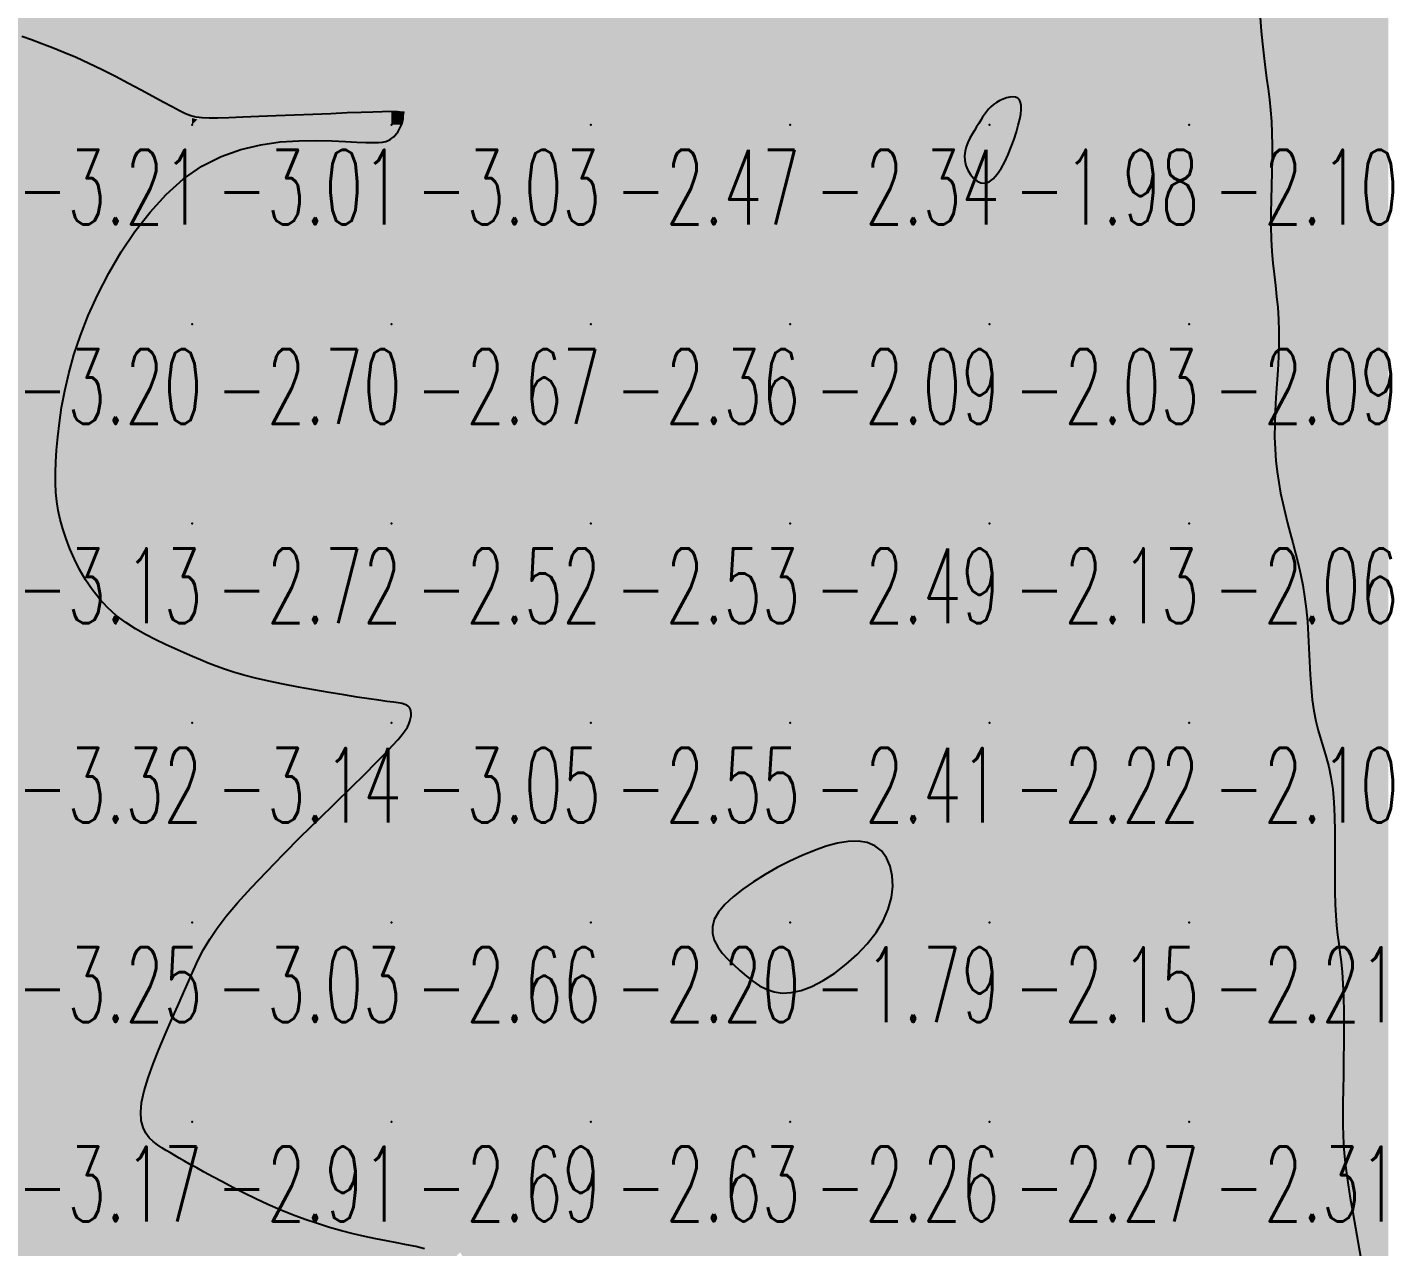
# Model space of a CAD drawing. Header units: millimetres. Extents: x 88261 to 90953, y 390274 to 392322.
# Drawn here: x 90382 to 90450.1, y 390961 to 391022.1 of the extents above; entities that cross this region are included whole.
import ezdxf
from ezdxf.enums import TextEntityAlignment as Align

# ---------------------------------------------------------------- set-up
doc = ezdxf.new("R2010")
doc.units = ezdxf.units.MM
doc.header["$LTSCALE"] = 25
for name, color, linetype in [('CN_03_00', 7, 'Continuous'), ('COTEAlt', 7, 'Continuous'), ('TN_COLORIAGE', 7, 'Continuous')]:
    doc.layers.add(name, color=color, linetype=linetype)
doc.styles.add('Simplex 1.0', font='Simplex.shx', dxfattribs={"width": 0.99, "height": 2.5})
doc.styles.get("Standard").update_dxf_attribs({"font": 'times.ttf'})

# ---------------------------------------------------------------- blocks, each defined once
blk = doc.blocks.new('COTE')
at = {"color": 0}
blk.add_point((0, 0), dxfattribs=at)
at = {"layer": 'COTEAlt'}
blk.add_attdef('ALT', text='', height=3.75, dxfattribs=at).set_placement((1.25, -1.25), align=Align.TOP_LEFT)

msp = doc.modelspace()

# ---------------------------------------------------------------- linework, layer by layer
at = {"layer": 'CN_03_00', "flags": 128}
for points, elevation in [([(90443.812, 391022.617), (90443.866, 391021.942), (90443.926, 391021.297), (90443.993, 391020.692), (90444.065, 391020.121), (90444.138, 391019.574), (90444.21, 391019.039), (90444.276, 391018.506), (90444.333, 391017.966), (90444.377, 391017.407), (90444.405, 391016.818), (90444.415, 391016.194), (90444.41, 391015.54), (90444.397, 391014.864), (90444.378, 391014.177), (90444.361, 391013.488), (90444.35, 391012.805), (90444.35, 391012.139), (90444.367, 391011.498), (90444.403, 391010.889), (90444.454, 391010.307), (90444.515, 391009.742), (90444.58, 391009.186), (90444.643, 391008.632), (90444.698, 391008.07), (90444.738, 391007.493), (90444.758, 391006.891), (90444.754, 391006.259), (90444.731, 391005.602), (90444.695, 391004.929), (90444.651, 391004.246), (90444.608, 391003.563), (90444.571, 391002.886), (90444.547, 391002.225), (90444.541, 391001.586), (90444.56, 391000.975), (90444.602, 391000.392), (90444.664, 390999.832), (90444.745, 390999.292), (90444.84, 390998.769), (90444.949, 390998.257), (90445.068, 390997.755), (90445.194, 390997.258), (90445.326, 390996.763), (90445.46, 390996.265), (90445.592, 390995.76), (90445.72, 390995.243), (90445.84, 390994.71), (90445.95, 390994.156), (90446.045, 390993.577), (90446.123, 390992.968), (90446.182, 390992.328), (90446.226, 390991.665), (90446.261, 390990.991), (90446.293, 390990.316), (90446.328, 390989.653), (90446.371, 390989.012), (90446.428, 390988.405), (90446.506, 390987.843), (90446.608, 390987.333), (90446.728, 390986.863), (90446.86, 390986.416), (90446.998, 390985.974), (90447.133, 390985.521), (90447.258, 390985.04), (90447.368, 390984.514), (90447.454, 390983.925), (90447.512, 390983.264), (90447.546, 390982.544), (90447.561, 390981.787), (90447.564, 390981.011), (90447.561, 390980.238), (90447.557, 390979.488), (90447.559, 390978.782), (90447.573, 390978.14), (90447.603, 390977.575), (90447.646, 390977.073), (90447.699, 390976.611), (90447.758, 390976.169), (90447.818, 390975.724), (90447.875, 390975.255), (90447.926, 390974.739), (90447.966, 390974.155), (90447.992, 390973.489), (90448.007, 390972.755), (90448.011, 390971.976), (90448.008, 390971.174), (90447.999, 390970.37), (90447.988, 390969.588), (90447.976, 390968.849), (90447.966, 390968.176), (90447.961, 390967.584), (90447.962, 390967.057), (90447.972, 390966.575), (90447.993, 390966.116), (90448.027, 390965.657), (90448.076, 390965.178), (90448.143, 390964.657), (90448.229, 390964.071), (90448.336, 390963.407), (90448.459, 390962.681), (90448.593, 390961.918), (90448.73, 390961.141), (90448.866, 390960.376)], -2), ([(90401.913, 390960.867), (90401.469, 390960.974), (90401.003, 390961.07), (90400.514, 390961.163), (90400.001, 390961.26), (90399.466, 390961.367), (90398.911, 390961.487), (90398.337, 390961.621), (90397.749, 390961.771), (90397.147, 390961.939), (90396.536, 390962.127), (90395.917, 390962.335), (90395.293, 390962.567), (90394.669, 390962.821), (90394.049, 390963.093), (90393.442, 390963.376), (90392.856, 390963.663), (90392.297, 390963.946), (90391.773, 390964.221), (90391.291, 390964.479), (90390.86, 390964.713), (90390.483, 390964.92), (90390.155, 390965.101), (90389.867, 390965.262), (90389.611, 390965.408), (90389.379, 390965.544), (90389.162, 390965.674), (90388.953, 390965.803), (90388.741, 390965.938), (90388.523, 390966.082), (90388.307, 390966.245), (90388.105, 390966.439), (90387.929, 390966.672), (90387.791, 390966.955), (90387.702, 390967.298), (90387.675, 390967.712), (90387.722, 390968.206), (90387.85, 390968.786), (90388.047, 390969.436), (90388.3, 390970.138), (90388.59, 390970.87), (90388.904, 390971.613), (90389.226, 390972.347), (90389.539, 390973.051), (90389.829, 390973.708), (90390.085, 390974.302), (90390.323, 390974.847), (90390.563, 390975.363), (90390.827, 390975.871), (90391.134, 390976.39), (90391.507, 390976.941), (90391.965, 390977.543), (90392.53, 390978.216), (90393.213, 390978.974), (90393.992, 390979.797), (90394.836, 390980.661), (90395.712, 390981.539), (90396.589, 390982.405), (90397.436, 390983.235), (90398.221, 390984.001), (90398.912, 390984.679), (90399.485, 390985.249), (90399.946, 390985.719), (90400.309, 390986.101), (90400.586, 390986.41), (90400.793, 390986.659), (90400.942, 390986.862), (90401.047, 390987.032), (90401.12, 390987.184), (90401.175, 390987.328), (90401.212, 390987.465), (90401.233, 390987.595), (90401.237, 390987.715), (90401.225, 390987.824), (90401.198, 390987.922), (90401.155, 390988.006), (90401.096, 390988.075), (90401.021, 390988.13), (90400.919, 390988.173), (90400.78, 390988.209), (90400.593, 390988.243), (90400.345, 390988.279), (90400.026, 390988.322), (90399.625, 390988.376), (90399.13, 390988.446), (90398.536, 390988.535), (90397.862, 390988.642), (90397.129, 390988.764), (90396.363, 390988.897), (90395.587, 390989.039), (90394.825, 390989.187), (90394.1, 390989.337), (90393.437, 390989.487), (90392.852, 390989.634), (90392.336, 390989.781), (90391.875, 390989.929), (90391.453, 390990.079), (90391.055, 390990.235), (90390.666, 390990.398), (90390.27, 390990.571), (90389.852, 390990.756), (90389.401, 390990.954), (90388.923, 390991.17), (90388.426, 390991.407), (90387.921, 390991.668), (90387.416, 390991.957), (90386.923, 390992.277), (90386.45, 390992.632), (90386.006, 390993.026), (90385.6, 390993.46), (90385.232, 390993.928), (90384.901, 390994.421), (90384.607, 390994.931), (90384.347, 390995.449), (90384.122, 390995.966), (90383.93, 390996.475), (90383.77, 390996.968), (90383.641, 390997.438), (90383.542, 390997.893), (90383.47, 390998.344), (90383.423, 390998.803), (90383.4, 390999.28), (90383.4, 390999.785), (90383.42, 391000.331), (90383.458, 391000.927), (90383.514, 391001.582), (90383.595, 391002.297), (90383.709, 391003.068), (90383.863, 391003.892), (90384.066, 391004.769), (90384.325, 391005.694), (90384.65, 391006.666), (90385.046, 391007.682), (90385.521, 391008.736), (90386.073, 391009.806), (90386.696, 391010.867), (90387.387, 391011.895), (90388.142, 391012.864), (90388.957, 391013.748), (90389.826, 391014.524), (90390.747, 391015.165), (90391.711, 391015.654), (90392.7, 391016.005), (90393.693, 391016.239), (90394.667, 391016.378), (90395.601, 391016.441), (90396.474, 391016.452), (90397.263, 391016.43), (90397.948, 391016.397), (90398.512, 391016.371), (90398.965, 391016.355), (90399.321, 391016.35), (90399.596, 391016.357), (90399.805, 391016.374), (90399.963, 391016.403), (90400.084, 391016.444), (90400.184, 391016.498), (90400.276, 391016.563), (90400.361, 391016.639), (90400.44, 391016.723), (90400.513, 391016.814), (90400.579, 391016.91), (90400.638, 391017.008), (90400.691, 391017.107), (90400.736, 391017.205), (90400.774, 391017.299), (90400.804, 391017.389), (90400.825, 391017.475), (90400.838, 391017.555), (90400.841, 391017.628), (90400.834, 391017.693), (90400.816, 391017.751), (90400.787, 391017.799), (90400.743, 391017.838), (90400.671, 391017.867), (90400.554, 391017.886), (90400.377, 391017.897), (90400.123, 391017.9), (90399.776, 391017.894), (90399.32, 391017.88), (90398.738, 391017.859), (90398.023, 391017.831), (90397.203, 391017.797), (90396.314, 391017.761), (90395.392, 391017.722), (90394.472, 391017.684), (90393.592, 391017.648), (90392.788, 391017.616), (90392.095, 391017.59), (90391.539, 391017.573), (90391.1, 391017.568), (90390.75, 391017.582), (90390.456, 391017.621), (90390.191, 391017.691), (90389.922, 391017.796), (90389.62, 391017.942), (90389.256, 391018.136), (90388.806, 391018.379), (90388.28, 391018.664), (90387.693, 391018.98), (90387.063, 391019.313), (90386.405, 391019.655), (90385.736, 391019.992), (90385.073, 391020.314), (90384.432, 391020.61), (90383.825, 391020.871), (90383.253, 391021.101), (90382.713, 391021.306), (90382.2, 391021.494), (90381.71, 391021.671)], -3)]:
    msp.add_lwpolyline(points, dxfattribs=dict(at, elevation=elevation))
at = {"layer": 'CN_03_00', "elevation": -2, "flags": 128}
for points in [[(90431.686, 391017.215), (90431.759, 391017.514), (90431.808, 391017.778), (90431.832, 391018.008), (90431.831, 391018.202), (90431.802, 391018.361), (90431.746, 391018.484), (90431.662, 391018.571), (90431.549, 391018.621), (90431.414, 391018.638), (90431.261, 391018.626), (90431.097, 391018.588), (90430.927, 391018.528), (90430.758, 391018.45), (90430.595, 391018.357), (90430.445, 391018.253), (90430.312, 391018.142), (90430.194, 391018.023), (90430.087, 391017.896), (90429.988, 391017.762), (90429.893, 391017.618), (90429.799, 391017.466), (90429.702, 391017.304), (90429.598, 391017.133), (90429.486, 391016.952), (90429.371, 391016.761), (90429.26, 391016.562), (90429.16, 391016.353), (90429.078, 391016.137), (90429.02, 391015.913), (90428.994, 391015.681), (90429.006, 391015.443), (90429.062, 391015.2), (90429.157, 391014.963), (90429.286, 391014.745), (90429.442, 391014.558), (90429.62, 391014.415), (90429.814, 391014.328), (90430.017, 391014.31), (90430.224, 391014.373), (90430.429, 391014.525), (90430.63, 391014.755), (90430.823, 391015.048), (90431.006, 391015.386), (90431.177, 391015.755), (90431.333, 391016.137), (90431.471, 391016.519), (90431.59, 391016.882), (90431.686, 391017.215)], [(90416.343, 390977.021), (90416.348, 390976.673), (90416.442, 390976.338), (90416.611, 390976.013), (90416.839, 390975.7), (90417.112, 390975.396), (90417.413, 390975.102), (90417.729, 390974.816), (90418.047, 390974.541), (90418.371, 390974.286), (90418.706, 390974.062), (90419.06, 390973.881), (90419.439, 390973.755), (90419.85, 390973.695), (90420.298, 390973.714), (90420.791, 390973.822), (90421.33, 390974.027), (90421.9, 390974.322), (90422.483, 390974.695), (90423.059, 390975.134), (90423.609, 390975.627), (90424.114, 390976.161), (90424.553, 390976.726), (90424.91, 390977.31), (90425.167, 390977.9), (90425.325, 390978.483), (90425.391, 390979.046), (90425.368, 390979.575), (90425.262, 390980.057), (90425.077, 390980.477), (90424.818, 390980.824), (90424.491, 390981.083), (90424.1, 390981.244), (90423.654, 390981.313), (90423.158, 390981.299), (90422.622, 390981.211), (90422.053, 390981.058), (90421.458, 390980.85), (90420.845, 390980.595), (90420.222, 390980.303), (90419.598, 390979.982), (90418.987, 390979.638), (90418.404, 390979.277), (90417.864, 390978.902), (90417.383, 390978.52), (90416.975, 390978.136), (90416.657, 390977.755), (90416.442, 390977.382), (90416.343, 390977.021)]]:
    msp.add_lwpolyline(points, close=True, dxfattribs=at)
at = {"layer": 'TN_COLORIAGE', "color": 111}
for points in [[(90380.249, 391022.033, -2.66), (90384.023, 391021.014, -2.66), (90380.249, 391027.239, -2.66), (90390.249, 391027.239, -2.66)], [(90390.249, 391017.573, -2.66), (90384.023, 391021.014, -2.66), (90390.249, 391027.239, -2.66)], [(90390.249, 391017.573, -2.576), (90390.518, 391017.509, -2.576), (90390.249, 391027.239, -2.576), (90400.249, 391027.239, -2.576)], [(90390.518, 391017.509, -2.576), (90400.249, 391017.935, -2.576), (90400.249, 391027.239, -2.576)], [(90400.249, 391017.935, -2.556), (90400.915, 391017.905, -2.556), (90400.249, 391027.239, -2.556), (90410.249, 391027.239, -2.556)], [(90400.915, 391017.905, -2.47), (90400.813, 391017.239, -2.47), (90410.249, 391027.239, -2.47), (90410.249, 391017.239, -2.47)], [(90410.249, 391027.239, -2.35), (90410.249, 391017.239, -2.35), (90420.249, 391027.239, -2.35)], [(90410.249, 391017.239, -2.35), (90420.249, 391017.239, -2.35), (90420.249, 391027.239, -2.35)], [(90420.249, 391027.239, -2.159), (90420.249, 391017.239, -2.159), (90430.249, 391027.239, -2.159)], [(90420.249, 391017.239, -2), (90429.705, 391017.239, -2), (90430.249, 391027.239, -2), (90430.249, 391018.329, -2)], [(90430.249, 391027.239, -2), (90430.249, 391018.329, -2), (90440.249, 391027.239, -2), (90431.973, 391018.964, -2)], [(90440.249, 391017.239, -2), (90431.83, 391017.239, -2), (90440.249, 391027.239, -2), (90431.973, 391018.964, -2)], [(90440.249, 391017.239, -2), (90443.835, 391020.826, -2), (90440.249, 391027.239, -2), (90443.599, 391027.239, -2)], [(90443.835, 391020.826, -2.104), (90444.615, 391017.239, -2.104), (90440.249, 391017.239, -2.104)], [(90400.249, 391007.239, -2.47), (90410.249, 391007.239, -2.47), (90410.249, 391017.239, -2.47)], [(90400.249, 391016.365, -2.47), (90400.813, 391017.239, -2.47), (90400.249, 391007.239, -2.47), (90410.249, 391017.239, -2.47)], [(90410.249, 391007.239, -2.339), (90420.249, 391007.239, -2.339), (90420.249, 391017.239, -2.339)], [(90410.249, 391017.239, -2.339), (90410.249, 391007.239, -2.339), (90420.249, 391017.239, -2.339)], [(90420.249, 391017.239, -2), (90429.705, 391017.239, -2), (90420.249, 391007.239, -2), (90428.521, 391015.511, -2)], [(90430.249, 391007.239, -2.104), (90440.249, 391007.239, -2.104), (90440.249, 391017.239, -2.104)], [(90440.249, 391017.239, -2), (90431.83, 391017.239, -2), (90430.249, 391007.239, -2), (90430.249, 391013.371, -2)], [(90440.249, 391017.239, -2), (90444.615, 391017.239, -2), (90440.249, 391007.239, -2), (90444.137, 391011.128, -2)], [(90390.249, 391016.865, -2.698), (90384.187, 391007.239, -2.698), (90390.249, 391007.239, -2.698)], [(90390.249, 391016.865, -2.698), (90399.298, 391016.288, -2.698), (90390.249, 391007.239, -2.698)], [(90399.298, 391016.288, -2.669), (90400.249, 391016.365, -2.669), (90390.249, 391007.239, -2.669), (90400.249, 391007.239, -2.669)], [(90420.249, 391007.239, -2), (90428.521, 391015.511, -2), (90430.249, 391007.239, -2), (90430.249, 391013.371, -2)], [(90444.137, 391011.128, -2.085), (90445.036, 391007.239, -2.085), (90440.249, 391007.239, -2.085)], [(90383.439, 390997.239, -2.698), (90383.28, 391000.271, -2.698), (90390.249, 390997.239, -2.698), (90390.249, 391007.239, -2.698)], [(90383.28, 391000.271, -2.698), (90384.187, 391007.239, -2.698), (90390.249, 391007.239, -2.698)], [(90390.249, 390997.239, -2.669), (90400.249, 390997.239, -2.669), (90400.249, 391007.239, -2.669)], [(90390.249, 391007.239, -2.669), (90390.249, 390997.239, -2.669), (90400.249, 391007.239, -2.669)], [(90400.249, 391007.239, -2.357), (90400.249, 390997.239, -2.357), (90410.249, 391007.239, -2.357)], [(90400.249, 390997.239, -2.357), (90410.249, 390997.239, -2.357), (90410.249, 391007.239, -2.357)], [(90410.249, 390997.239, -2.093), (90420.249, 390997.239, -2.093), (90420.249, 391007.239, -2.093)], [(90410.249, 391007.239, -2.093), (90410.249, 390997.239, -2.093), (90420.249, 391007.239, -2.093)], [(90420.249, 390997.239, -2.031), (90430.249, 390997.239, -2.031), (90430.249, 391007.239, -2.031)], [(90420.249, 391007.239, -2.031), (90420.249, 390997.239, -2.031), (90430.249, 391007.239, -2.031)], [(90430.249, 390997.239, -2.085), (90440.249, 390997.239, -2.085), (90440.249, 391007.239, -2.085)], [(90430.249, 391007.239, -2.085), (90430.249, 390997.239, -2.085), (90440.249, 391007.239, -2.085)], [(90440.249, 391007.239, -2), (90445.036, 391007.239, -2), (90440.249, 390997.239, -2), (90444.268, 391001.259, -2)], [(90444.268, 391001.259, -2.062), (90445.139, 390997.239, -2.062), (90440.249, 390997.239, -2.062)], [(90383.439, 390997.239, -2.72), (90385.587, 390992.577, -2.72), (90390.249, 390997.239, -2.72)], [(90390.249, 390990.609, -2.72), (90385.587, 390992.577, -2.72), (90390.249, 390997.239, -2.72)], [(90390.249, 390990.609, -2.519), (90392.531, 390989.521, -2.519), (90390.249, 390997.239, -2.519), (90400.249, 390997.239, -2.519)], [(90400.249, 390988.227, -2.519), (90392.531, 390989.521, -2.519), (90400.249, 390997.239, -2.519)], [(90401.256, 390988.247, -2.519), (90400.249, 390988.227, -2.519), (90410.249, 390997.239, -2.519), (90400.249, 390997.239, -2.519)], [(90401.304, 390987.239, -2.529), (90401.256, 390988.247, -2.529), (90410.249, 390987.239, -2.529), (90410.249, 390997.239, -2.529)], [(90410.249, 390997.239, -2.485), (90410.249, 390987.239, -2.485), (90420.249, 390997.239, -2.485)], [(90410.249, 390987.239, -2.485), (90420.249, 390987.239, -2.485), (90420.249, 390997.239, -2.485)], [(90420.249, 390997.239, -2.133), (90420.249, 390987.239, -2.133), (90430.249, 390997.239, -2.133)], [(90420.249, 390987.239, -2.133), (90430.249, 390987.239, -2.133), (90430.249, 390997.239, -2.133)], [(90430.249, 390997.239, -2.062), (90430.249, 390987.239, -2.062), (90440.249, 390997.239, -2.062)], [(90430.249, 390987.239, -2.062), (90440.249, 390987.239, -2.062), (90440.249, 390997.239, -2.062)], [(90440.249, 390987.239, -2), (90446.342, 390993.333, -2), (90440.249, 390997.239, -2), (90445.139, 390997.239, -2)], [(90446.229, 390987.239, -2.102), (90446.342, 390993.333, -2.102), (90440.249, 390987.239, -2.102)], [(90400.249, 390985.899, -2.553), (90401.304, 390987.239, -2.553), (90400.249, 390977.239, -2.553), (90410.249, 390987.239, -2.553)], [(90400.249, 390977.239, -2.553), (90410.249, 390977.239, -2.553), (90410.249, 390987.239, -2.553)], [(90420.249, 390987.239, -2), (90420.249, 390980.604, -2), (90410.249, 390977.239, -2), (90415.167, 390977.239, -2)], [(90410.249, 390987.239, -2.415), (90410.249, 390977.239, -2.415), (90420.249, 390987.239, -2.415)], [(90420.249, 390987.239, -2), (90420.249, 390980.604, -2), (90430.249, 390987.239, -2), (90425.172, 390982.163, -2)], [(90430.249, 390987.239, -2), (90425.172, 390982.163, -2), (90430.249, 390977.239, -2), (90426.009, 390977.239, -2)], [(90430.249, 390977.239, -2.102), (90440.249, 390977.239, -2.102), (90440.249, 390987.239, -2.102)], [(90430.249, 390987.239, -2.102), (90430.249, 390977.239, -2.102), (90440.249, 390987.239, -2.102)], [(90440.249, 390977.239, -2), (90447.778, 390984.768, -2), (90440.249, 390987.239, -2), (90446.229, 390987.239, -2)], [(90391.17, 390977.239, -2.659), (90400.249, 390985.899, -2.659), (90400.249, 390977.239, -2.659)], [(90447.384, 390977.239, -2.208), (90447.778, 390984.768, -2.208), (90440.249, 390977.239, -2.208)], [(90390.249, 390974.442, -2.659), (90391.17, 390977.239, -2.659), (90390.249, 390967.239, -2.659), (90400.249, 390977.239, -2.659)], [(90390.249, 390967.239, -2.659), (90400.249, 390967.239, -2.659), (90400.249, 390977.239, -2.659)], [(90400.249, 390977.239, -2.203), (90400.249, 390967.239, -2.203), (90410.249, 390977.239, -2.203)], [(90400.249, 390967.239, -2.203), (90410.249, 390967.239, -2.203), (90410.249, 390977.239, -2.203)], [(90410.249, 390967.239, -2), (90417.739, 390974.73, -2), (90410.249, 390977.239, -2), (90415.167, 390977.239, -2)], [(90420.249, 390967.239, -2), (90420.249, 390972.74, -2), (90430.249, 390977.239, -2), (90426.009, 390977.239, -2)], [(90420.249, 390967.239, -2.155), (90430.249, 390967.239, -2.155), (90430.249, 390977.239, -2.155)], [(90430.249, 390977.239, -2.208), (90430.249, 390967.239, -2.208), (90440.249, 390977.239, -2.208)], [(90430.249, 390967.239, -2.208), (90440.249, 390967.239, -2.208), (90440.249, 390977.239, -2.208)], [(90440.249, 390967.239, -2), (90448.123, 390975.113, -2), (90440.249, 390977.239, -2), (90447.384, 390977.239, -2)], [(90447.92, 390967.239, -2.31), (90448.123, 390975.113, -2.31), (90440.249, 390967.239, -2.31)], [(90390.249, 390974.442, -2.911), (90386.809, 390967.239, -2.911), (90390.249, 390967.239, -2.911)], [(90410.249, 390967.239, -2), (90417.739, 390974.73, -2), (90420.249, 390967.239, -2), (90420.249, 390972.74, -2)], [(90386.809, 390967.239, -2.911), (90388.847, 390965.838, -2.911), (90390.249, 390967.239, -2.911)], [(90390.249, 390965.034, -2.911), (90388.847, 390965.838, -2.911), (90390.249, 390967.239, -2.911)], [(90390.249, 390965.034, -2.694), (90395.316, 390962.306, -2.694), (90390.249, 390967.239, -2.694), (90400.249, 390967.239, -2.694)], [(90400.249, 390961.142, -2.694), (90395.316, 390962.306, -2.694), (90400.249, 390967.239, -2.694)], [(90400.249, 390961.142, -2.628), (90403.697, 390960.687, -2.628), (90400.249, 390967.239, -2.628), (90410.249, 390967.239, -2.628)], [(90405.779, 390957.239, -2.628), (90403.697, 390960.687, -2.628), (90410.249, 390957.239, -2.628), (90410.249, 390967.239, -2.628)], [(90410.249, 390967.239, -2.257), (90410.249, 390957.239, -2.257), (90420.249, 390967.239, -2.257)], [(90410.249, 390957.239, -2.257), (90420.249, 390957.239, -2.257), (90420.249, 390967.239, -2.257)], [(90420.249, 390967.239, -2.274), (90420.249, 390957.239, -2.274), (90430.249, 390967.239, -2.274)], [(90420.249, 390957.239, -2.274), (90430.249, 390957.239, -2.274), (90430.249, 390967.239, -2.274)], [(90430.249, 390967.239, -2.31), (90430.249, 390957.239, -2.31), (90440.249, 390967.239, -2.31)], [(90430.249, 390957.239, -2.31), (90440.249, 390957.239, -2.31), (90440.249, 390967.239, -2.31)], [(90440.249, 390957.239, -2), (90447.996, 390964.987, -2), (90440.249, 390967.239, -2), (90447.92, 390967.239, -2)], [(90447.996, 390964.987, -2.323), (90449.472, 390957.239, -2.323), (90440.249, 390957.239, -2.323)]]:
    msp.add_solid(points, dxfattribs=at)
at = {"layer": 'TN_COLORIAGE', "color": 101}
for points in [[(90443.599, 391027.239, -1.814), (90443.835, 391020.826, -1.814), (90450.249, 391027.239, -1.814)], [(90444.615, 391017.239, -1.814), (90443.835, 391020.826, -1.814), (90450.249, 391017.239, -1.814), (90450.249, 391027.239, -1.814)], [(90431.973, 391018.964, -1.98), (90430.249, 391018.329, -1.98), (90430.249, 391017.239, -1.98)], [(90431.973, 391018.964, -1.98), (90431.83, 391017.239, -1.98), (90430.249, 391017.239, -1.98)], [(90430.249, 391018.329, -1.98), (90429.705, 391017.239, -1.98), (90430.249, 391017.239, -1.98)], [(90430.249, 391013.371, -1.98), (90428.521, 391015.511, -1.98), (90430.249, 391017.239, -1.98)], [(90428.521, 391015.511, -1.98), (90429.705, 391017.239, -1.98), (90430.249, 391017.239, -1.98)], [(90430.249, 391013.371, -1.98), (90431.83, 391017.239, -1.98), (90430.249, 391017.239, -1.98)], [(90445.036, 391007.239, -1.866), (90444.137, 391011.128, -1.866), (90450.249, 391007.239, -1.866), (90450.249, 391017.239, -1.866)], [(90444.137, 391011.128, -1.866), (90444.615, 391017.239, -1.866), (90450.249, 391017.239, -1.866)], [(90445.139, 390997.239, -1.907), (90444.268, 391001.259, -1.907), (90450.249, 390997.239, -1.907), (90450.249, 391007.239, -1.907)], [(90444.268, 391001.259, -1.907), (90445.036, 391007.239, -1.907), (90450.249, 391007.239, -1.907)], [(90445.139, 390997.239, -1.935), (90446.342, 390993.333, -1.935), (90450.249, 390997.239, -1.935)], [(90446.342, 390993.333, -1.932), (90446.229, 390987.239, -1.932), (90450.249, 390997.239, -1.932), (90450.249, 390987.239, -1.932)], [(90446.229, 390987.239, -1.932), (90447.778, 390984.768, -1.932), (90450.249, 390987.239, -1.932)], [(90447.778, 390984.768, -1.916), (90447.384, 390977.239, -1.916), (90450.249, 390987.239, -1.916), (90450.249, 390977.239, -1.916)], [(90425.172, 390982.163, -1.79), (90420.249, 390980.604, -1.79), (90420.249, 390977.239, -1.79)], [(90426.009, 390977.239, -1.79), (90425.172, 390982.163, -1.79), (90420.249, 390977.239, -1.79)], [(90415.167, 390977.239, -1.79), (90420.249, 390980.604, -1.79), (90420.249, 390977.239, -1.79)], [(90415.167, 390977.239, -1.79), (90417.739, 390974.73, -1.79), (90420.249, 390977.239, -1.79)], [(90420.249, 390972.74, -1.79), (90417.739, 390974.73, -1.79), (90420.249, 390977.239, -1.79)], [(90426.009, 390977.239, -1.79), (90420.249, 390972.74, -1.79), (90420.249, 390977.239, -1.79)], [(90447.384, 390977.239, -1.916), (90448.123, 390975.113, -1.916), (90450.249, 390977.239, -1.916)], [(90448.123, 390975.113, -1.906), (90447.92, 390967.239, -1.906), (90450.249, 390977.239, -1.906), (90450.249, 390967.239, -1.906)], [(90447.92, 390967.239, -1.906), (90447.996, 390964.987, -1.906), (90450.249, 390967.239, -1.906)], [(90449.472, 390957.239, -1.906), (90447.996, 390964.987, -1.906), (90450.249, 390957.239, -1.906), (90450.249, 390967.239, -1.906)]]:
    msp.add_solid(points, dxfattribs=at)
at = {"layer": 'TN_COLORIAGE', "color": 121}
for points in [[(90384.023, 391021.014, -3.206), (90380.249, 391022.033, -3.206), (90380.249, 391017.239, -3.206)], [(90380.249, 391017.239, -3), (90384.023, 391021.014, -3), (90390.249, 391017.239, -3), (90390.249, 391017.573, -3)], [(90400.249, 391017.239, -3), (90400.249, 391017.935, -3), (90390.249, 391017.239, -3), (90390.518, 391017.509, -3)], [(90400.915, 391017.905, -3.032), (90400.249, 391017.935, -3.032), (90400.249, 391017.239, -3.032)], [(90400.813, 391017.239, -3.032), (90400.915, 391017.905, -3.032), (90400.249, 391017.239, -3.032)], [(90380.249, 391017.239, -3.012), (90380.249, 391007.239, -3.012), (90390.249, 391017.239, -3.012)], [(90380.249, 391007.239, -3), (90384.187, 391007.239, -3), (90390.249, 391017.239, -3), (90390.249, 391016.865, -3)], [(90390.518, 391017.509, -3.012), (90390.249, 391017.573, -3.012), (90390.249, 391017.239, -3.012)], [(90400.249, 391017.239, -3), (90399.298, 391016.288, -3), (90390.249, 391017.239, -3), (90390.249, 391016.865, -3)], [(90400.249, 391016.365, -3.032), (90399.298, 391016.288, -3.032), (90400.249, 391017.239, -3.032)], [(90400.813, 391017.239, -3.032), (90400.249, 391016.365, -3.032), (90400.249, 391017.239, -3.032)], [(90380.249, 391007.239, -3), (90384.187, 391007.239, -3), (90380.249, 390997.239, -3), (90383.28, 391000.271, -3)], [(90383.28, 391000.271, -3.131), (90383.439, 390997.239, -3.131), (90380.249, 390997.239, -3.131)], [(90380.249, 390987.239, -3), (90385.587, 390992.577, -3), (90380.249, 390997.239, -3), (90383.439, 390997.239, -3)], [(90380.249, 390987.239, -3), (90385.587, 390992.577, -3), (90390.249, 390987.239, -3), (90390.249, 390990.609, -3)], [(90392.531, 390989.521, -3.142), (90390.249, 390990.609, -3.142), (90390.249, 390987.239, -3.142)], [(90390.249, 390987.239, -3), (90392.531, 390989.521, -3), (90400.249, 390987.239, -3), (90400.249, 390988.227, -3)], [(90401.256, 390988.247, -3.053), (90401.304, 390987.239, -3.053), (90400.249, 390987.239, -3.053)], [(90400.249, 390988.227, -3.053), (90401.256, 390988.247, -3.053), (90400.249, 390987.239, -3.053)], [(90380.249, 390987.239, -3.142), (90380.249, 390977.239, -3.142), (90390.249, 390987.239, -3.142)], [(90380.249, 390977.239, -3.142), (90390.249, 390977.239, -3.142), (90390.249, 390987.239, -3.142)], [(90390.249, 390987.239, -3.053), (90390.249, 390977.239, -3.053), (90400.249, 390987.239, -3.053)], [(90400.249, 390987.239, -3), (90400.249, 390985.899, -3), (90390.249, 390977.239, -3), (90391.17, 390977.239, -3)], [(90401.304, 390987.239, -3.053), (90400.249, 390985.899, -3.053), (90400.249, 390987.239, -3.053)], [(90380.249, 390977.239, -3.035), (90380.249, 390967.239, -3.035), (90390.249, 390977.239, -3.035)], [(90380.249, 390967.239, -3), (90386.809, 390967.239, -3), (90390.249, 390977.239, -3), (90390.249, 390974.442, -3)], [(90391.17, 390977.239, -3.035), (90390.249, 390974.442, -3.035), (90390.249, 390977.239, -3.035)], [(90380.249, 390957.239, -3), (90388.847, 390965.838, -3), (90380.249, 390967.239, -3), (90386.809, 390967.239, -3)], [(90380.249, 390957.239, -3), (90388.847, 390965.838, -3), (90390.249, 390957.239, -3), (90390.249, 390965.034, -3)], [(90395.316, 390962.306, -3.315), (90390.249, 390965.034, -3.315), (90390.249, 390957.239, -3.315)], [(90390.249, 390957.239, -3), (90395.316, 390962.306, -3), (90400.249, 390957.239, -3), (90400.249, 390961.142, -3)], [(90403.697, 390960.687, -3.196), (90400.249, 390961.142, -3.196), (90400.249, 390957.239, -3.196)]]:
    msp.add_solid(points, dxfattribs=at)

# ---------------------------------------------------------------- block references
at = {"layer": 'COTEAlt'}
ref = msp.add_blockref('COTE', (90380.249, 391017.239), dxfattribs=at)
ref.add_attrib('ALT', '-3.21', dxfattribs={"height": 3.75, "style": 'Simplex 1.0', "width": 0.6}).set_placement((90381.499, 391015.989), align=Align.TOP_LEFT)
ref = msp.add_blockref('COTE', (90390.249, 391017.239), dxfattribs=at)
ref.add_attrib('ALT', '-3.01', dxfattribs={"height": 3.75, "style": 'Simplex 1.0', "width": 0.6}).set_placement((90391.499, 391015.989), align=Align.TOP_LEFT)
ref = msp.add_blockref('COTE', (90400.249, 391017.239), dxfattribs=at)
ref.add_attrib('ALT', '-3.03', dxfattribs={"height": 3.75, "style": 'Simplex 1.0', "width": 0.6}).set_placement((90401.499, 391015.989), align=Align.TOP_LEFT)
ref = msp.add_blockref('COTE', (90410.249, 391017.239), dxfattribs=at)
ref.add_attrib('ALT', '-2.47', dxfattribs={"height": 3.75, "style": 'Simplex 1.0', "width": 0.6}).set_placement((90411.499, 391015.989), align=Align.TOP_LEFT)
ref = msp.add_blockref('COTE', (90420.249, 391017.239), dxfattribs=at)
ref.add_attrib('ALT', '-2.34', dxfattribs={"height": 3.75, "style": 'Simplex 1.0', "width": 0.6}).set_placement((90421.499, 391015.989), align=Align.TOP_LEFT)
ref = msp.add_blockref('COTE', (90430.249, 391017.239), dxfattribs=at)
ref.add_attrib('ALT', '-1.98', dxfattribs={"height": 3.75, "style": 'Simplex 1.0', "width": 0.6}).set_placement((90431.499, 391015.989), align=Align.TOP_LEFT)
ref = msp.add_blockref('COTE', (90440.249, 391017.239), dxfattribs=at)
ref.add_attrib('ALT', '-2.10', dxfattribs={"height": 3.75, "style": 'Simplex 1.0', "width": 0.6}).set_placement((90441.499, 391015.989), align=Align.TOP_LEFT)
ref = msp.add_blockref('COTE', (90380.249, 391007.239), dxfattribs=at)
ref.add_attrib('ALT', '-3.20', dxfattribs={"height": 3.75, "style": 'Simplex 1.0', "width": 0.6}).set_placement((90381.499, 391005.989), align=Align.TOP_LEFT)
ref = msp.add_blockref('COTE', (90390.249, 391007.239), dxfattribs=at)
ref.add_attrib('ALT', '-2.70', dxfattribs={"height": 3.75, "style": 'Simplex 1.0', "width": 0.6}).set_placement((90391.499, 391005.989), align=Align.TOP_LEFT)
ref = msp.add_blockref('COTE', (90400.249, 391007.239), dxfattribs=at)
ref.add_attrib('ALT', '-2.67', dxfattribs={"height": 3.75, "style": 'Simplex 1.0', "width": 0.6}).set_placement((90401.499, 391005.989), align=Align.TOP_LEFT)
ref = msp.add_blockref('COTE', (90410.249, 391007.239), dxfattribs=at)
ref.add_attrib('ALT', '-2.36', dxfattribs={"height": 3.75, "style": 'Simplex 1.0', "width": 0.6}).set_placement((90411.499, 391005.989), align=Align.TOP_LEFT)
ref = msp.add_blockref('COTE', (90420.249, 391007.239), dxfattribs=at)
ref.add_attrib('ALT', '-2.09', dxfattribs={"height": 3.75, "style": 'Simplex 1.0', "width": 0.6}).set_placement((90421.499, 391005.989), align=Align.TOP_LEFT)
ref = msp.add_blockref('COTE', (90430.249, 391007.239), dxfattribs=at)
ref.add_attrib('ALT', '-2.03', dxfattribs={"height": 3.75, "style": 'Simplex 1.0', "width": 0.6}).set_placement((90431.499, 391005.989), align=Align.TOP_LEFT)
ref = msp.add_blockref('COTE', (90440.249, 391007.239), dxfattribs=at)
ref.add_attrib('ALT', '-2.09', dxfattribs={"height": 3.75, "style": 'Simplex 1.0', "width": 0.6}).set_placement((90441.499, 391005.989), align=Align.TOP_LEFT)
ref = msp.add_blockref('COTE', (90380.249, 390997.239), dxfattribs=at)
ref.add_attrib('ALT', '-3.13', dxfattribs={"height": 3.75, "style": 'Simplex 1.0', "width": 0.6}).set_placement((90381.499, 390995.989), align=Align.TOP_LEFT)
ref = msp.add_blockref('COTE', (90390.249, 390997.239), dxfattribs=at)
ref.add_attrib('ALT', '-2.72', dxfattribs={"height": 3.75, "style": 'Simplex 1.0', "width": 0.6}).set_placement((90391.499, 390995.989), align=Align.TOP_LEFT)
ref = msp.add_blockref('COTE', (90400.249, 390997.239), dxfattribs=at)
ref.add_attrib('ALT', '-2.52', dxfattribs={"height": 3.75, "style": 'Simplex 1.0', "width": 0.6}).set_placement((90401.499, 390995.989), align=Align.TOP_LEFT)
ref = msp.add_blockref('COTE', (90410.249, 390997.239), dxfattribs=at)
ref.add_attrib('ALT', '-2.53', dxfattribs={"height": 3.75, "style": 'Simplex 1.0', "width": 0.6}).set_placement((90411.499, 390995.989), align=Align.TOP_LEFT)
ref = msp.add_blockref('COTE', (90420.249, 390997.239), dxfattribs=at)
ref.add_attrib('ALT', '-2.49', dxfattribs={"height": 3.75, "style": 'Simplex 1.0', "width": 0.6}).set_placement((90421.499, 390995.989), align=Align.TOP_LEFT)
ref = msp.add_blockref('COTE', (90430.249, 390997.239), dxfattribs=at)
ref.add_attrib('ALT', '-2.13', dxfattribs={"height": 3.75, "style": 'Simplex 1.0', "width": 0.6}).set_placement((90431.499, 390995.989), align=Align.TOP_LEFT)
ref = msp.add_blockref('COTE', (90440.249, 390997.239), dxfattribs=at)
ref.add_attrib('ALT', '-2.06', dxfattribs={"height": 3.75, "style": 'Simplex 1.0', "width": 0.6}).set_placement((90441.499, 390995.989), align=Align.TOP_LEFT)
ref = msp.add_blockref('COTE', (90380.249, 390987.239), dxfattribs=at)
ref.add_attrib('ALT', '-3.32', dxfattribs={"height": 3.75, "style": 'Simplex 1.0', "width": 0.6}).set_placement((90381.499, 390985.989), align=Align.TOP_LEFT)
ref = msp.add_blockref('COTE', (90390.249, 390987.239), dxfattribs=at)
ref.add_attrib('ALT', '-3.14', dxfattribs={"height": 3.75, "style": 'Simplex 1.0', "width": 0.6}).set_placement((90391.499, 390985.989), align=Align.TOP_LEFT)
ref = msp.add_blockref('COTE', (90400.249, 390987.239), dxfattribs=at)
ref.add_attrib('ALT', '-3.05', dxfattribs={"height": 3.75, "style": 'Simplex 1.0', "width": 0.6}).set_placement((90401.499, 390985.989), align=Align.TOP_LEFT)
ref = msp.add_blockref('COTE', (90410.249, 390987.239), dxfattribs=at)
ref.add_attrib('ALT', '-2.55', dxfattribs={"height": 3.75, "style": 'Simplex 1.0', "width": 0.6}).set_placement((90411.499, 390985.989), align=Align.TOP_LEFT)
ref = msp.add_blockref('COTE', (90420.249, 390987.239), dxfattribs=at)
ref.add_attrib('ALT', '-2.41', dxfattribs={"height": 3.75, "style": 'Simplex 1.0', "width": 0.6}).set_placement((90421.499, 390985.989), align=Align.TOP_LEFT)
ref = msp.add_blockref('COTE', (90430.249, 390987.239), dxfattribs=at)
ref.add_attrib('ALT', '-2.22', dxfattribs={"height": 3.75, "style": 'Simplex 1.0', "width": 0.6}).set_placement((90431.499, 390985.989), align=Align.TOP_LEFT)
ref = msp.add_blockref('COTE', (90440.249, 390987.239), dxfattribs=at)
ref.add_attrib('ALT', '-2.10', dxfattribs={"height": 3.75, "style": 'Simplex 1.0', "width": 0.6}).set_placement((90441.499, 390985.989), align=Align.TOP_LEFT)
ref = msp.add_blockref('COTE', (90380.249, 390977.239), dxfattribs=at)
ref.add_attrib('ALT', '-3.25', dxfattribs={"height": 3.75, "style": 'Simplex 1.0', "width": 0.6}).set_placement((90381.499, 390975.989), align=Align.TOP_LEFT)
ref = msp.add_blockref('COTE', (90390.249, 390977.239), dxfattribs=at)
ref.add_attrib('ALT', '-3.03', dxfattribs={"height": 3.75, "style": 'Simplex 1.0', "width": 0.6}).set_placement((90391.499, 390975.989), align=Align.TOP_LEFT)
ref = msp.add_blockref('COTE', (90400.249, 390977.239), dxfattribs=at)
ref.add_attrib('ALT', '-2.66', dxfattribs={"height": 3.75, "style": 'Simplex 1.0', "width": 0.6}).set_placement((90401.499, 390975.989), align=Align.TOP_LEFT)
ref = msp.add_blockref('COTE', (90410.249, 390977.239), dxfattribs=at)
ref.add_attrib('ALT', '-2.20', dxfattribs={"height": 3.75, "style": 'Simplex 1.0', "width": 0.6}).set_placement((90411.499, 390975.989), align=Align.TOP_LEFT)
ref = msp.add_blockref('COTE', (90420.249, 390977.239), dxfattribs=at)
ref.add_attrib('ALT', '-1.79', dxfattribs={"height": 3.75, "style": 'Simplex 1.0', "width": 0.6}).set_placement((90421.499, 390975.989), align=Align.TOP_LEFT)
ref = msp.add_blockref('COTE', (90430.249, 390977.239), dxfattribs=at)
ref.add_attrib('ALT', '-2.15', dxfattribs={"height": 3.75, "style": 'Simplex 1.0', "width": 0.6}).set_placement((90431.499, 390975.989), align=Align.TOP_LEFT)
ref = msp.add_blockref('COTE', (90440.249, 390977.239), dxfattribs=at)
ref.add_attrib('ALT', '-2.21', dxfattribs={"height": 3.75, "style": 'Simplex 1.0', "width": 0.6}).set_placement((90441.499, 390975.989), align=Align.TOP_LEFT)
ref = msp.add_blockref('COTE', (90380.249, 390967.239), dxfattribs=at)
ref.add_attrib('ALT', '-3.17', dxfattribs={"height": 3.75, "style": 'Simplex 1.0', "width": 0.6}).set_placement((90381.499, 390965.989), align=Align.TOP_LEFT)
ref = msp.add_blockref('COTE', (90390.249, 390967.239), dxfattribs=at)
ref.add_attrib('ALT', '-2.91', dxfattribs={"height": 3.75, "style": 'Simplex 1.0', "width": 0.6}).set_placement((90391.499, 390965.989), align=Align.TOP_LEFT)
ref = msp.add_blockref('COTE', (90400.249, 390967.239), dxfattribs=at)
ref.add_attrib('ALT', '-2.69', dxfattribs={"height": 3.75, "style": 'Simplex 1.0', "width": 0.6}).set_placement((90401.499, 390965.989), align=Align.TOP_LEFT)
ref = msp.add_blockref('COTE', (90410.249, 390967.239), dxfattribs=at)
ref.add_attrib('ALT', '-2.63', dxfattribs={"height": 3.75, "style": 'Simplex 1.0', "width": 0.6}).set_placement((90411.499, 390965.989), align=Align.TOP_LEFT)
ref = msp.add_blockref('COTE', (90420.249, 390967.239), dxfattribs=at)
ref.add_attrib('ALT', '-2.26', dxfattribs={"height": 3.75, "style": 'Simplex 1.0', "width": 0.6}).set_placement((90421.499, 390965.989), align=Align.TOP_LEFT)
ref = msp.add_blockref('COTE', (90430.249, 390967.239), dxfattribs=at)
ref.add_attrib('ALT', '-2.27', dxfattribs={"height": 3.75, "style": 'Simplex 1.0', "width": 0.6}).set_placement((90431.499, 390965.989), align=Align.TOP_LEFT)
ref = msp.add_blockref('COTE', (90440.249, 390967.239), dxfattribs=at)
ref.add_attrib('ALT', '-2.31', dxfattribs={"height": 3.75, "style": 'Simplex 1.0', "width": 0.6}).set_placement((90441.499, 390965.989), align=Align.TOP_LEFT)

doc.saveas('drawing.dxf')
